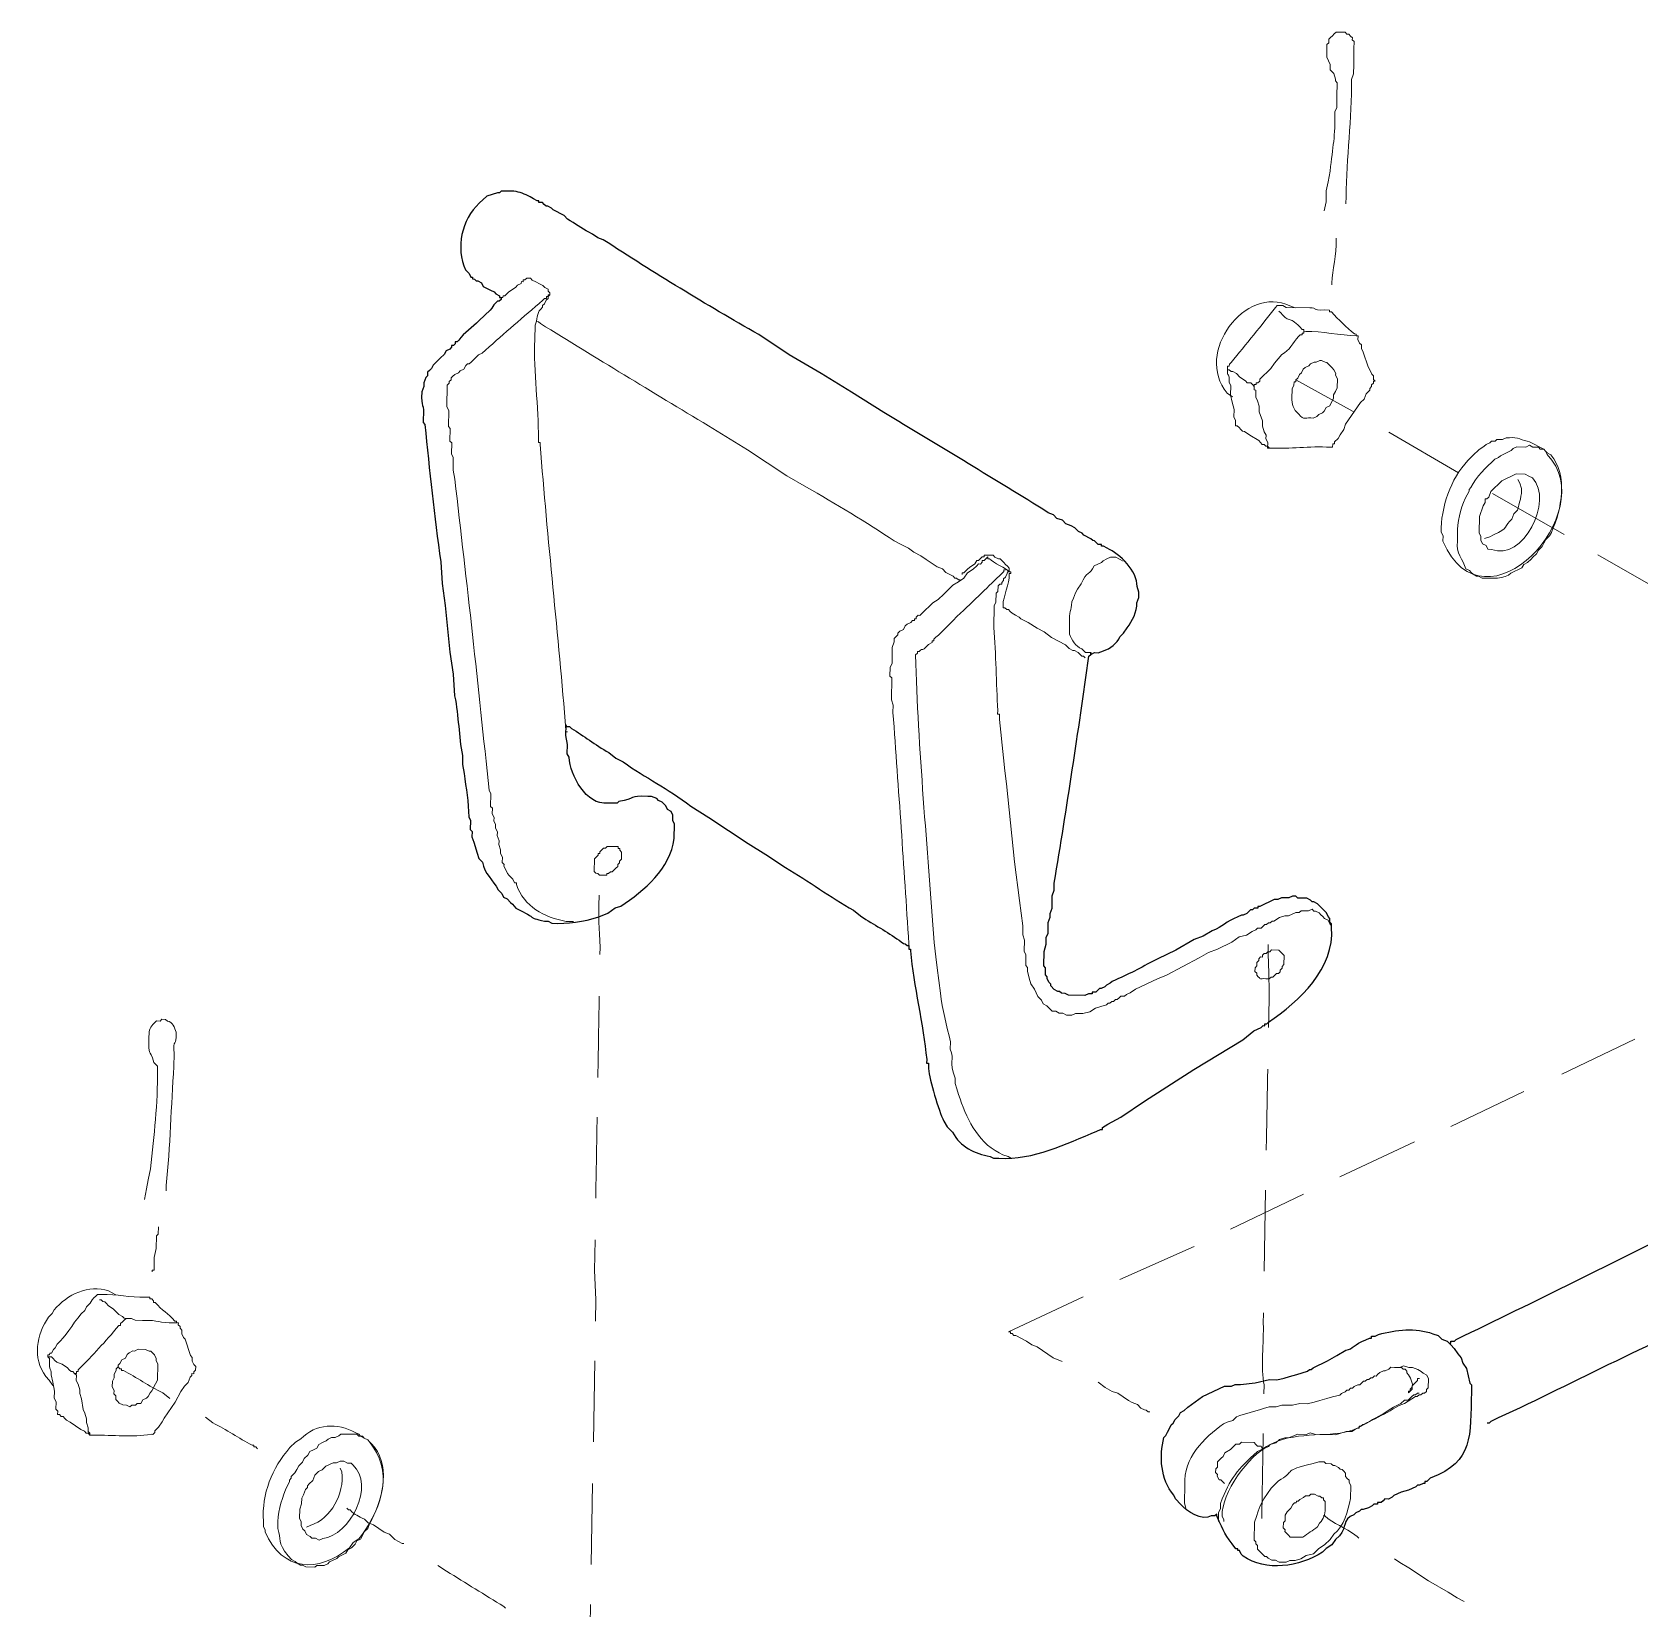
# Model space of a CAD drawing. Extents: x 0 to 563, y 0 to 205.
# Drawn here: x 500.15 to 522.98, y 94.07 to 116.46 of the extents above; entities that cross this region are included whole.
import ezdxf

# ---------------------------------------------------------------- set-up
doc = ezdxf.new("R2010")
doc.units = 0
doc.header["$LTSCALE"] = 0.3
doc.header["$MEASUREMENT"] = 0
doc.layers.add('1', color=1, linetype='CONTINUOUS')

msp = doc.modelspace()

# ---------------------------------------------------------------- linework, layer by layer
at = {"layer": '1', "color": 41, "lineweight": 13}
for points in [[(518.683, 115.694), (518.684, 115.746), (518.659, 115.772), (518.659, 115.797), (518.635, 115.875), (518.584, 115.927), (518.586, 116.004), (518.561, 116.056), (518.536, 116.107), (518.539, 116.287), (518.565, 116.312), (518.566, 116.363), (518.592, 116.388), (518.618, 116.414), (518.644, 116.439), (518.67, 116.464), (518.799, 116.462), (518.824, 116.436), (518.85, 116.435), (518.875, 116.409), (518.9, 116.383), (518.899, 116.357), (518.925, 116.331), (518.923, 116.229)], [(518.919, 115.998), (518.917, 115.87), (518.89, 115.793)], [(518.651, 115.336), (518.678, 115.387), (518.678, 115.438)], [(518.498, 113.928), (518.526, 114.056), (518.529, 114.21), (518.557, 114.337), (518.585, 114.491)], [(518.81, 114.128), (518.808, 114.025)], [(518.671, 113.54), (518.671, 113.515)], [(506.809, 112.694), (506.834, 112.694), (506.835, 112.719), (506.86, 112.719), (506.886, 112.744), (506.912, 112.769), (507.016, 112.844), (507.042, 112.87), (507.094, 112.894), (507.095, 112.92), (507.12, 112.919), (507.121, 112.945), (507.146, 112.945), (507.172, 112.97), (507.224, 112.969), (507.249, 112.943), (507.3, 112.916), (507.351, 112.89), (507.401, 112.863), (507.427, 112.837), (507.477, 112.811), (507.477, 112.785), (507.502, 112.759), (507.502, 112.733), (507.476, 112.708), (507.475, 112.683), (507.449, 112.657), (507.423, 112.607), (507.396, 112.581), (507.396, 112.556), (507.37, 112.53)], [(518.609, 112.9), (518.608, 112.875)], [(518.295, 112.547), (517.962, 112.553), (517.911, 112.579), (517.834, 112.58), (517.808, 112.555)], [(517.884, 112.477), (517.858, 112.503)], [(518.013, 112.577), (518.09, 112.55)], [(507.289, 112.301), (507.286, 112.096)], [(518.134, 112.139), (518.16, 112.164), (518.186, 112.164), (518.186, 112.19), (518.212, 112.189), (518.212, 112.215), (518.238, 112.214)], [(518.212, 112.215), (518.213, 112.24), (518.187, 112.241)], [(518.955, 112.151), (518.981, 112.15), (518.98, 112.099), (519.004, 112.047), (519.03, 112.021), (519.029, 111.97), (519.054, 111.918), (519.127, 111.712), (519.152, 111.66), (519.176, 111.608), (519.202, 111.582), (519.201, 111.531), (519.226, 111.505), (519.2, 111.505), (519.2, 111.48), (519.174, 111.455), (519.173, 111.429), (519.147, 111.404), (519.147, 111.378), (519.095, 111.328), (519.068, 111.251), (519.016, 111.201), (518.805, 110.897), (518.778, 110.82), (518.726, 110.744), (518.699, 110.693), (518.647, 110.643), (518.646, 110.617), (518.621, 110.618), (518.62, 110.567), (518.594, 110.567)], [(517.179, 111.771), (517.153, 111.746), (517.152, 111.72), (517.127, 111.721), (517.126, 111.669)], [(517.506, 111.432), (517.481, 111.458), (517.456, 111.484), (517.405, 111.485), (517.38, 111.511), (517.304, 111.564), (517.253, 111.616), (517.202, 111.642), (517.177, 111.643), (517.152, 111.669), (517.126, 111.669), (517.126, 111.695)], [(517.722, 110.556), (517.696, 110.557), (517.698, 110.634), (517.673, 110.685), (517.674, 110.737), (517.649, 110.788), (517.625, 110.866), (517.626, 110.943), (517.577, 111.072), (517.578, 111.149), (517.554, 111.226), (517.529, 111.278), (517.531, 111.38), (517.506, 111.381), (517.506, 111.432), (517.507, 111.458), (517.533, 111.457), (517.533, 111.483), (517.559, 111.482), (517.585, 111.508), (517.585, 111.533), (517.742, 111.684), (517.794, 111.76), (517.899, 111.887)], [(518.043, 111.346), (518.044, 111.397), (518.071, 111.448), (518.072, 111.499), (518.097, 111.499), (518.098, 111.524), (518.124, 111.55), (518.15, 111.6), (518.177, 111.626), (518.203, 111.676), (518.229, 111.702), (518.281, 111.726), (518.307, 111.752), (518.359, 111.776), (518.384, 111.776), (518.436, 111.801), (518.462, 111.8), (518.512, 111.774), (518.538, 111.773), (518.563, 111.747), (518.588, 111.721), (518.614, 111.695), (518.639, 111.669), (518.664, 111.617), (518.663, 111.592), (518.688, 111.54), (518.686, 111.412), (518.659, 111.361), (518.633, 111.31), (518.632, 111.259), (518.605, 111.208), (518.579, 111.157), (518.527, 111.132), (518.501, 111.082), (518.474, 111.056), (518.423, 111.032), (518.397, 111.006), (518.345, 110.982)], [(517.148, 111.49), (517.173, 111.438), (517.171, 111.31), (517.195, 111.207), (517.219, 111.104), (517.217, 111.001), (517.242, 110.949), (517.24, 110.872), (517.266, 110.872), (517.291, 110.846), (517.316, 110.82), (517.342, 110.794), (517.367, 110.793), (517.443, 110.741), (517.57, 110.662), (517.62, 110.609), (517.646, 110.609), (517.671, 110.583), (517.697, 110.582), (517.722, 110.556)], [(518.911, 111.074), (518.098, 111.524)], [(517.196, 111.284), (517.12, 111.336)], [(518.141, 111.036), (518.116, 111.063), (518.09, 111.089)], [(520.409, 110.202), (519.419, 110.784)], [(507.338, 110.685), (507.337, 110.633), (507.363, 110.633), (507.362, 110.607)], [(520.54, 110.379), (520.618, 110.455), (520.696, 110.531), (520.774, 110.581), (520.8, 110.606), (520.852, 110.631), (520.878, 110.656), (520.929, 110.655), (520.955, 110.68), (521.032, 110.679), (521.084, 110.703), (521.135, 110.703)], [(520.925, 110.398), (520.977, 110.423), (521.003, 110.448), (521.158, 110.523), (521.184, 110.548), (521.236, 110.573), (521.364, 110.57), (521.416, 110.595), (521.466, 110.569), (521.543, 110.567), (521.569, 110.541), (521.62, 110.54), (521.645, 110.514), (521.67, 110.488), (521.721, 110.462)], [(521.417, 110.646), (521.62, 110.54), (521.645, 110.514), (521.67, 110.463)], [(520.877, 109.117), (520.826, 109.118), (520.801, 109.17), (520.75, 109.196), (520.726, 109.248), (520.726, 109.299), (520.702, 109.351), (520.706, 109.582), (520.76, 109.735), (520.786, 109.785), (520.787, 109.837), (520.813, 109.836), (520.839, 109.861), (520.866, 109.938), (521.022, 110.089), (521.229, 110.188), (521.357, 110.186), (521.408, 110.159), (521.459, 110.133)], [(521.253, 110.111), (521.278, 110.059), (521.302, 109.982)], [(521.907, 109.33), (520.891, 109.912)], [(521.246, 109.675), (521.194, 109.624), (521.167, 109.548)], [(512.391, 109.238), (512.492, 109.185), (512.594, 109.132), (512.67, 109.079), (512.772, 109.026), (512.848, 108.974), (513, 108.869), (513.076, 108.842), (513.127, 108.789), (513.228, 108.736), (513.254, 108.71), (513.279, 108.71), (513.304, 108.684), (513.33, 108.683)], [(520.187, 109.232), (520.188, 109.308), (520.163, 109.36)], [(520.906, 109.322), (520.855, 109.297), (520.777, 109.273)], [(521.728, 109.359), (521.701, 109.308), (521.649, 109.258), (521.622, 109.207), (521.596, 109.156), (521.544, 109.106), (521.517, 109.055), (521.465, 109.004), (521.439, 108.979), (521.387, 108.929), (521.335, 108.904), (521.309, 108.853), (521.153, 108.779)], [(513.357, 108.76), (513.357, 108.785), (513.383, 108.785), (513.409, 108.81), (513.435, 108.835), (513.461, 108.861), (513.539, 108.91), (513.566, 108.961), (513.591, 108.961), (513.643, 109.011), (513.669, 109.011), (513.67, 109.036), (513.798, 109.034), (513.823, 109.008), (513.874, 108.982), (513.899, 108.981), (513.925, 108.955), (513.95, 108.929), (513.975, 108.903), (514, 108.877), (514.025, 108.851), (514.024, 108.8), (513.999, 108.8), (513.998, 108.774), (513.972, 108.723), (513.946, 108.698), (513.945, 108.673), (513.919, 108.647), (513.919, 108.622), (513.893, 108.622), (513.867, 108.597), (513.866, 108.52), (513.84, 108.495), (513.837, 108.367), (513.811, 108.316), (513.806, 108.008)], [(515.643, 108.951), (515.541, 109.004), (515.464, 109.005), (515.412, 108.981), (515.361, 108.956), (515.335, 108.931), (515.231, 108.881)], [(523.405, 108.458), (522.389, 109.04)], [(513.974, 108.826), (513.948, 108.826), (513.948, 108.801), (513.922, 108.776)], [(514.024, 108.8), (514.05, 108.799), (514.05, 108.773), (514.024, 108.774), (514.024, 108.748)], [(520.742, 108.709), (520.691, 108.736), (520.665, 108.736), (520.615, 108.763), (520.589, 108.789), (520.564, 108.815), (520.513, 108.841)], [(513.635, 108.499), (513.374, 108.247)], [(515.047, 108.628), (514.995, 108.552), (514.968, 108.501), (514.941, 108.425), (514.915, 108.374)], [(513.94, 108.339), (513.939, 108.314)], [(513.939, 108.314), (513.939, 108.288), (513.964, 108.288), (513.99, 108.262), (514.015, 108.261), (514.04, 108.235), (514.066, 108.209), (514.116, 108.182), (514.167, 108.156), (514.192, 108.13), (514.294, 108.077), (514.421, 107.998), (514.523, 107.945), (514.624, 107.866), (514.725, 107.813), (514.827, 107.76), (514.878, 107.708), (514.928, 107.681), (514.954, 107.681), (515.005, 107.654), (515.03, 107.628), (515.055, 107.602), (515.081, 107.602), (515.106, 107.576)], [(514.883, 108.041), (514.881, 107.913)], [(512.983, 107.869), (512.957, 107.843), (512.956, 107.818), (512.93, 107.818), (512.93, 107.793), (512.878, 107.768)], [(512.748, 107.668), (512.723, 107.668), (512.722, 107.642), (512.696, 107.617)], [(515.057, 107.705), (515.107, 107.652), (515.184, 107.651)], [(513.862, 106.828), (513.861, 106.776), (513.887, 106.776), (513.886, 106.699)], [(507.728, 106.549), (507.728, 106.523), (507.753, 106.523)], [(508.2, 104.181), (508.201, 104.207)], [(514.22, 103.77), (514.217, 103.642), (514.242, 103.564), (514.239, 103.41), (514.264, 103.359), (514.261, 103.205), (514.286, 103.179), (514.285, 103.127), (514.309, 103.024), (514.334, 102.947), (514.384, 102.869), (514.408, 102.818), (514.433, 102.766), (514.483, 102.714), (514.508, 102.662), (514.559, 102.635), (514.635, 102.557), (514.686, 102.556), (514.737, 102.53), (514.788, 102.529), (514.839, 102.502), (514.916, 102.501), (514.967, 102.526), (515.07, 102.524), (515.173, 102.548), (515.251, 102.598), (515.328, 102.622), (515.406, 102.646), (515.432, 102.672), (515.457, 102.671), (515.483, 102.696), (515.509, 102.696), (515.535, 102.721), (515.561, 102.721), (515.587, 102.746), (515.613, 102.771), (515.664, 102.77), (515.69, 102.795), (515.742, 102.82), (515.82, 102.87), (516.13, 103.019), (516.259, 103.068), (516.492, 103.192), (516.725, 103.316), (516.855, 103.391), (516.984, 103.44), (517.19, 103.539), (517.294, 103.614), (517.397, 103.638), (517.475, 103.688), (517.527, 103.713), (517.553, 103.738), (517.604, 103.737), (517.63, 103.762), (517.656, 103.787), (517.682, 103.787), (517.708, 103.812), (517.734, 103.812), (517.76, 103.837), (517.785, 103.836), (517.863, 103.886), (517.941, 103.911), (517.992, 103.91), (518.044, 103.934), (518.095, 103.959), (518.147, 103.958), (518.173, 103.983), (518.275, 103.982), (518.327, 104.006), (518.352, 103.98), (518.378, 103.98), (518.429, 103.953), (518.454, 103.927), (518.479, 103.901), (518.504, 103.875), (518.555, 103.849), (518.58, 103.797), (518.605, 103.771)], [(507.732, 103.831), (507.835, 103.829)], [(508.212, 103.361), (508.213, 103.463)], [(512.959, 103.535), (512.981, 103.33), (513.004, 103.175), (513.049, 102.815)], [(517.702, 103.479), (517.703, 103.504)], [(517.541, 103.071), (517.542, 103.097), (517.517, 103.123), (517.518, 103.174), (517.544, 103.199), (517.545, 103.251), (517.571, 103.276), (517.571, 103.301), (517.597, 103.327), (517.623, 103.326), (517.623, 103.352), (517.649, 103.377), (517.675, 103.377), (517.701, 103.402), (517.727, 103.401), (517.753, 103.427), (517.855, 103.425), (517.88, 103.399), (517.931, 103.347), (517.929, 103.218), (517.903, 103.193), (517.902, 103.168), (517.876, 103.142), (517.876, 103.117), (517.85, 103.091), (517.824, 103.092), (517.798, 103.067), (517.772, 103.042), (517.746, 103.042), (517.72, 103.017), (517.669, 103.018)], [(508.2, 102.668), (508.201, 102.771)], [(501.912, 102.418), (501.964, 102.417), (501.99, 102.442), (502.041, 102.441), (502.066, 102.415)], [(517.708, 102.325), (517.709, 102.376)], [(501.805, 102.163), (501.807, 102.266)], [(502.192, 102.259), (502.19, 102.182)], [(513.191, 102.121), (513.189, 102.018)], [(522.911, 102.158), (521.877, 101.663)], [(502.161, 101.952), (502.158, 101.773)], [(501.926, 101.725), (501.927, 101.777), (501.876, 101.829)], [(508.182, 101.617), (508.182, 101.643)], [(517.696, 101.607), (517.698, 101.735)], [(513.259, 101.606), (513.258, 101.53), (513.282, 101.452), (513.306, 101.375)], [(521.334, 101.416), (520.3, 100.921)], [(508.17, 100.976), (508.172, 101.053)], [(517.678, 100.581), (517.681, 100.761)], [(513.882, 100.544), (513.933, 100.518), (514.009, 100.491), (514.06, 100.464)], [(519.783, 100.699), (518.723, 100.204)], [(501.74, 99.882), (501.769, 100.036), (501.796, 100.163), (501.825, 100.317)], [(502.051, 100.082), (502.05, 100.005)], [(508.152, 99.9), (508.154, 100.053)], [(518.206, 99.957), (517.171, 99.462)], [(517.648, 98.864), (517.668, 100.017)], [(501.939, 99.494), (501.937, 99.392), (501.911, 99.366), (501.908, 99.187), (501.88, 99.059), (501.877, 98.88), (501.851, 98.88), (501.851, 98.854)], [(508.147, 98.156), (508.153, 98.463), (508.134, 98.874), (508.142, 99.31)], [(516.654, 99.214), (515.595, 98.745)], [(501.127, 98.534), (501.076, 98.534), (501.05, 98.509), (501.024, 98.484), (500.998, 98.459), (500.971, 98.408), (500.919, 98.358), (500.892, 98.307), (500.84, 98.256)], [(501.48, 98.194), (501.455, 98.195), (501.429, 98.221), (501.379, 98.247), (501.353, 98.273), (501.303, 98.325), (501.227, 98.378), (501.202, 98.404), (501.177, 98.43), (501.151, 98.431), (501.126, 98.457), (501.1, 98.457)], [(501.231, 98.583), (501.281, 98.557), (501.332, 98.53)], [(501.894, 98.418), (501.869, 98.418), (501.869, 98.444), (501.844, 98.47), (501.818, 98.47), (501.819, 98.496), (501.768, 98.497)], [(515.077, 98.498), (514.017, 98.003)], [(500.378, 98.213), (500.43, 98.264), (500.457, 98.314)], [(517.635, 98.12), (517.638, 98.274)], [(501.376, 98.093), (501.402, 98.093), (501.402, 98.119), (501.428, 98.144), (501.454, 98.169), (501.48, 98.194), (501.557, 98.193), (501.608, 98.166), (501.711, 98.164)], [(502.172, 98.131), (502.223, 98.13), (502.222, 98.104), (502.248, 98.078), (502.247, 98.053), (502.272, 98.027), (502.272, 97.975), (502.296, 97.924), (502.321, 97.897), (502.394, 97.665), (502.42, 97.639), (502.419, 97.588), (502.443, 97.536), (502.469, 97.51), (502.468, 97.459), (502.442, 97.434), (502.441, 97.408), (502.416, 97.409), (502.415, 97.383), (502.389, 97.358), (502.362, 97.281), (502.31, 97.231), (502.257, 97.155), (502.178, 97.002), (502.02, 96.774), (501.993, 96.723), (501.941, 96.647), (501.889, 96.597), (501.888, 96.571), (501.862, 96.546), (501.836, 96.547)], [(502.223, 98.13), (502.197, 98.13), (502.198, 98.156), (502.172, 98.156)], [(514.017, 98.003), (514.043, 98.003), (514.043, 97.977), (514.068, 97.977), (514.093, 97.95), (514.119, 97.95), (514.272, 97.87), (514.348, 97.818), (514.424, 97.791), (514.576, 97.686), (514.652, 97.633), (514.779, 97.58)], [(500.499, 97.826), (500.473, 97.776), (500.447, 97.75), (500.42, 97.7), (500.395, 97.7), (500.394, 97.674), (500.369, 97.675), (500.368, 97.649), (500.393, 97.623)], [(500.749, 97.412), (500.724, 97.438), (500.698, 97.438), (500.673, 97.464), (500.647, 97.49), (500.571, 97.543), (500.495, 97.57), (500.47, 97.596), (500.445, 97.622), (500.419, 97.648), (500.368, 97.649)], [(508.118, 96.438), (508.138, 97.592)], [(519.564, 96.958), (519.642, 96.983), (519.797, 97.083), (519.823, 97.082), (519.849, 97.107), (519.875, 97.107), (519.901, 97.132), (519.926, 97.132), (519.952, 97.157), (519.953, 97.182), (519.979, 97.208), (519.981, 97.336), (519.956, 97.388), (519.906, 97.414), (519.88, 97.44), (519.83, 97.467), (519.753, 97.494), (519.702, 97.495), (519.625, 97.521), (519.574, 97.497), (519.445, 97.499), (519.419, 97.474), (519.368, 97.449), (519.342, 97.449), (519.29, 97.425), (519.264, 97.399), (519.238, 97.374), (519.213, 97.375), (519.186, 97.35), (519.161, 97.35), (519.135, 97.325), (519.109, 97.325), (519.083, 97.3), (519.057, 97.3), (519.005, 97.25), (518.98, 97.251), (518.928, 97.226), (518.902, 97.201), (518.876, 97.201), (518.85, 97.176), (518.824, 97.176), (518.798, 97.151), (518.747, 97.126), (518.721, 97.101), (518.618, 97.077), (518.54, 97.053), (518.437, 97.029), (518.36, 97.005), (518.257, 96.981), (518.154, 96.983), (518.051, 96.959), (517.897, 96.961), (517.82, 96.937), (517.718, 96.939), (517.64, 96.915)], [(500.438, 97.238), (500.388, 97.315), (500.338, 97.368)], [(500.415, 97.392), (500.439, 97.289), (500.462, 97.16), (500.46, 97.058), (500.485, 97.006), (500.483, 96.903), (500.509, 96.877), (500.508, 96.826), (500.533, 96.826), (500.559, 96.8), (500.584, 96.799), (500.609, 96.773), (500.635, 96.747), (500.685, 96.72), (500.837, 96.615), (500.888, 96.589), (500.914, 96.563), (500.939, 96.562), (500.964, 96.536), (500.99, 96.536)], [(501.016, 96.535), (500.964, 96.536), (500.965, 96.562), (500.94, 96.588), (500.941, 96.639), (500.916, 96.716), (500.917, 96.768), (500.893, 96.845), (500.868, 96.897), (500.845, 97.051), (500.821, 97.128), (500.822, 97.18), (500.797, 97.257), (500.773, 97.309), (500.774, 97.386), (500.749, 97.412), (500.774, 97.411), (500.775, 97.437), (500.8, 97.437), (500.801, 97.462)], [(501.442, 97.451), (501.416, 97.451), (501.417, 97.477), (501.391, 97.478), (501.366, 97.504)], [(519.497, 97.498), (519.599, 97.496), (519.624, 97.47), (519.65, 97.47), (519.675, 97.444), (519.675, 97.418), (519.7, 97.392)], [(519.722, 97.186), (519.722, 97.161), (519.696, 97.136), (519.696, 97.161), (519.722, 97.161), (519.748, 97.186), (519.749, 97.237), (519.801, 97.288), (519.827, 97.313), (519.827, 97.338), (519.853, 97.338)], [(502.102, 97.055), (502, 97.134)], [(515.287, 97.289), (515.389, 97.21), (515.49, 97.157), (515.567, 97.13), (515.643, 97.077), (515.719, 97.025), (515.77, 96.998), (515.846, 96.971), (515.896, 96.919), (515.947, 96.893), (515.973, 96.892), (515.998, 96.866), (516.024, 96.866)], [(517.644, 97.12), (517.646, 97.248)], [(519.331, 96.834), (519.409, 96.884), (519.487, 96.934), (519.59, 96.984), (519.643, 97.034), (519.694, 97.033), (519.746, 97.083), (519.772, 97.109), (519.798, 97.108), (519.824, 97.133), (519.849, 97.133)], [(502.711, 96.711), (502.61, 96.79)], [(517.253, 96.793), (517.201, 96.743), (517.124, 96.718), (517.072, 96.694)], [(518.917, 96.61), (518.969, 96.635), (518.995, 96.635), (518.995, 96.66), (519.021, 96.66), (519.047, 96.685)], [(503.346, 96.341), (503.321, 96.367), (503.295, 96.368), (503.296, 96.393), (503.27, 96.394)], [(503.773, 95.821), (503.8, 95.872), (503.8, 95.897), (503.826, 95.922), (503.826, 95.948), (503.879, 95.998), (503.905, 96.049), (503.932, 96.1), (503.984, 96.151), (504.01, 96.201), (504.063, 96.252), (504.089, 96.303), (504.141, 96.327), (504.192, 96.352), (504.219, 96.403), (504.271, 96.428), (504.322, 96.452), (504.349, 96.478), (504.4, 96.502), (504.452, 96.501), (504.503, 96.526), (504.529, 96.551), (504.76, 96.547), (504.785, 96.521), (504.837, 96.52), (504.862, 96.494), (504.913, 96.468), (504.938, 96.442), (504.963, 96.416)], [(503.808, 96.359), (503.886, 96.434), (503.964, 96.484)], [(504.735, 96.573), (504.786, 96.547), (504.811, 96.521), (504.862, 96.494), (504.913, 96.468), (504.938, 96.442), (504.988, 96.364)], [(517.083, 95.847), (517.058, 95.873), (517.033, 95.899), (517.007, 95.9), (516.982, 95.952), (516.983, 95.977), (516.958, 96.003), (516.959, 96.055), (516.985, 96.08), (516.986, 96.157), (517.012, 96.182), (517.038, 96.207), (517.064, 96.232), (517.091, 96.283), (517.169, 96.333), (517.221, 96.383), (517.247, 96.409), (517.298, 96.408), (517.324, 96.433), (517.504, 96.43), (517.529, 96.404), (517.554, 96.378), (517.605, 96.377), (517.63, 96.325)], [(517.553, 96.301), (517.604, 96.325), (517.682, 96.375), (517.734, 96.4), (517.811, 96.424), (517.863, 96.475), (517.941, 96.499), (517.992, 96.498), (518.069, 96.523), (518.121, 96.547), (518.249, 96.545), (518.301, 96.57), (518.377, 96.543), (518.659, 96.538), (518.737, 96.562), (518.814, 96.587), (518.891, 96.585)], [(517.633, 96.479), (517.634, 96.556)], [(517.708, 96.375), (517.734, 96.4), (517.786, 96.425)], [(504.273, 95.068), (504.221, 95.044), (504.17, 95.07), (504.119, 95.071), (504.094, 95.097), (504.043, 95.124), (504.018, 95.175), (503.993, 95.201), (503.968, 95.253), (503.969, 95.304), (503.944, 95.356), (503.947, 95.484), (503.974, 95.561), (503.975, 95.638), (504.001, 95.689), (504.028, 95.765), (504.055, 95.79), (504.055, 95.816), (504.081, 95.841), (504.133, 95.891), (504.16, 95.968), (504.212, 96.018), (504.264, 96.043), (504.316, 96.093), (504.42, 96.143), (504.471, 96.142), (504.523, 96.167), (504.574, 96.166), (504.625, 96.139), (504.676, 96.139), (504.701, 96.112)], [(518.242, 96.109), (518.345, 96.133), (518.422, 96.157), (518.499, 96.156), (518.524, 96.13), (518.601, 96.129), (518.626, 96.103), (518.652, 96.102), (518.703, 96.076), (518.728, 96.05), (518.754, 96.049), (518.779, 96.023), (518.804, 95.997), (518.803, 95.946), (518.828, 95.92), (518.854, 95.894), (518.853, 95.868), (518.878, 95.816), (518.875, 95.637)], [(504.521, 96.064), (504.546, 96.013)], [(508.087, 94.695), (508.107, 95.848)], [(516.519, 95.831), (516.514, 95.575), (516.538, 95.472)], [(518.635, 95.128), (518.583, 95.052), (518.504, 94.976), (518.426, 94.926), (518.348, 94.851), (518.245, 94.827), (518.167, 94.777), (518.09, 94.753), (518.013, 94.754), (517.961, 94.729), (517.859, 94.731), (517.808, 94.758), (517.757, 94.758), (517.706, 94.785), (517.681, 94.811), (517.655, 94.811), (517.554, 94.916), (517.555, 94.967), (517.53, 94.993), (517.53, 95.019), (517.505, 95.045), (517.51, 95.301), (517.537, 95.378), (517.564, 95.454), (517.591, 95.531), (517.644, 95.632), (517.696, 95.708), (517.749, 95.784), (517.801, 95.835), (517.853, 95.885)], [(518.198, 95.084), (518.019, 95.087), (517.994, 95.113), (517.969, 95.139), (517.943, 95.166), (517.944, 95.191), (517.919, 95.217), (517.92, 95.294), (517.946, 95.319), (517.947, 95.396), (517.974, 95.447), (518.026, 95.497), (518.053, 95.548), (518.079, 95.574), (518.104, 95.573), (518.105, 95.599), (518.13, 95.598), (518.156, 95.623), (518.208, 95.648), (518.234, 95.673), (518.286, 95.673), (518.312, 95.698), (518.363, 95.697), (518.414, 95.67), (518.439, 95.67), (518.465, 95.644), (518.49, 95.643), (518.49, 95.618), (518.515, 95.592), (518.514, 95.515)], [(504.664, 95.472), (504.639, 95.472), (504.614, 95.498)], [(516.997, 95.31), (516.999, 95.438), (517.026, 95.489), (517.027, 95.566)], [(503.454, 95.16), (503.454, 95.185), (503.43, 95.237), (503.431, 95.314)], [(503.634, 95.208), (503.636, 95.31)], [(504.97, 95.338), (504.943, 95.288), (504.916, 95.211), (504.864, 95.161), (504.838, 95.11), (504.811, 95.059), (504.76, 95.034), (504.733, 94.984), (504.681, 94.933), (504.629, 94.908), (504.603, 94.858), (504.499, 94.808), (504.473, 94.783), (504.421, 94.758), (504.37, 94.733), (504.344, 94.708), (504.292, 94.683), (504.189, 94.685), (504.163, 94.66), (504.035, 94.662), (503.984, 94.689), (503.959, 94.689), (503.908, 94.716), (503.883, 94.742), (503.832, 94.768), (503.781, 94.82)], [(504.097, 95.251), (504.045, 95.226)], [(505.426, 94.997), (505.4, 94.998), (505.298, 95.051), (505.223, 95.129), (505.146, 95.156), (505.07, 95.209), (504.994, 95.261), (504.918, 95.288), (504.867, 95.34)], [(517.074, 95.309), (517.074, 95.334), (517.05, 95.386)], [(517.613, 95.351), (517.614, 95.376)], [(518.459, 95.31), (518.433, 95.285), (518.406, 95.234)], [(518.511, 95.387), (518.486, 95.387)], [(504.786, 95.06), (504.708, 95.01), (504.655, 94.934)], [(518.993, 95.07), (518.968, 95.097)], [(520.491, 94.173), (520.389, 94.226), (520.262, 94.305), (519.983, 94.464), (519.704, 94.648), (519.577, 94.727), (519.501, 94.78)], [(508.083, 92.977), (508.085, 93.079), (508.068, 93.541), (508.078, 94.131)]]:
    msp.add_lwpolyline(points, dxfattribs=at)
at = {"layer": '1', "color": 41, "lineweight": 25}
for points in [[(507.751, 113.806), (507.701, 113.858), (507.548, 113.938), (507.523, 113.964), (507.472, 113.99), (507.446, 113.991), (507.421, 114.017), (507.396, 114.043), (507.345, 114.044), (507.345, 114.07), (507.32, 114.07), (507.269, 114.097), (507.218, 114.123, 0.09922), (506.989, 114.204), (506.809, 114.207), (506.783, 114.182), (506.757, 114.182), (506.68, 114.158), (506.603, 114.134), (506.498, 114.033)], [(515.415, 109.135), (515.364, 109.161), (515.339, 109.161), (515.339, 109.187), (515.288, 109.188), (515.263, 109.214), (515.237, 109.24), (515.212, 109.241), (515.187, 109.267), (515.085, 109.32), (515.06, 109.346), (515.009, 109.372), (514.959, 109.424), (514.908, 109.451), (514.831, 109.478), (514.781, 109.53), (514.704, 109.557), (514.654, 109.609), (514.577, 109.636), (514.501, 109.689, 0.002847), (512.243, 111.061), (511.786, 111.351), (511.355, 111.615), (510.898, 111.88), (510.467, 112.169, -0.01531), (508.259, 113.515), (508.182, 113.542), (508.106, 113.595), (508.056, 113.621)], [(505.702, 110.969), (505.701, 110.918), (505.726, 110.892, 0.010747), (505.949, 108.939), (505.969, 108.631), (506.015, 108.322), (506.08, 107.655), (506.126, 107.346), (506.147, 107.038)], [(515.54, 103.003), (515.488, 102.978), (515.462, 102.953), (515.41, 102.928), (515.384, 102.903), (515.333, 102.879), (515.307, 102.879), (515.255, 102.829), (515.204, 102.829), (515.203, 102.804), (515.152, 102.805), (515.1, 102.78), (514.869, 102.784), (514.819, 102.81), (514.767, 102.811), (514.742, 102.837), (514.716, 102.838), (514.666, 102.864), (514.615, 102.917), (514.616, 102.942), (514.59, 102.968), (514.566, 103.02), (514.566, 103.046), (514.541, 103.072), (514.543, 103.174), (514.518, 103.2), (514.521, 103.405), (514.549, 103.508), (514.55, 103.61), (514.577, 103.661), (514.579, 103.815), (514.606, 103.891), (514.607, 103.943), (514.634, 104.019), (514.637, 104.198), (514.664, 104.275), (514.666, 104.377, 0.006239), (515.158, 107.6), (515.184, 107.625), (515.184, 107.651), (515.184, 107.625), (515.236, 107.65), (515.287, 107.649), (515.364, 107.674)], [(507.425, 103.836), (507.476, 103.835), (507.527, 103.808, 0.098411), (508.195, 103.899), (508.324, 103.949), (508.428, 104.024), (508.506, 104.048)], [(520.272, 97.844), (520.298, 97.843), (520.298, 97.869), (520.349, 97.868), (520.376, 97.893, 0.003672), (523.738, 99.553)]]:
    msp.add_lwpolyline(points, format="xyb", dxfattribs=at)
for points in [[(506.302, 113.087), (506.353, 113.035), (506.378, 112.984), (506.403, 112.983), (506.403, 112.958), (506.428, 112.957), (506.454, 112.931), (506.479, 112.931), (506.53, 112.904), (506.555, 112.852), (506.657, 112.799), (506.707, 112.773), (506.733, 112.747), (506.783, 112.72), (506.783, 112.694), (506.809, 112.694), (506.808, 112.668), (506.782, 112.643), (506.756, 112.644), (506.704, 112.593), (506.678, 112.542), (506.652, 112.517), (506.495, 112.366)], [(506.208, 112.089), (506.182, 112.064), (506.157, 112.064), (506.156, 112.039), (506.13, 112.013), (506.104, 112.014), (506.104, 111.988), (506.078, 111.963), (506.026, 111.938), (506, 111.887), (505.947, 111.837), (505.921, 111.812), (505.869, 111.761), (505.843, 111.736), (505.817, 111.685), (505.791, 111.66), (505.764, 111.635), (505.764, 111.584), (505.738, 111.559), (505.711, 111.482), (505.71, 111.431), (505.683, 111.354)], [(515.838, 108.358), (515.865, 108.434), (515.866, 108.511), (515.842, 108.589)], [(515.599, 107.875), (515.651, 107.925), (515.703, 108.001)], [(507.773, 106.164), (507.748, 106.215), (507.75, 106.343), (507.727, 106.472), (507.73, 106.626), (507.729, 106.6), (507.78, 106.599), (507.806, 106.573)], [(508.338, 106.231), (508.439, 106.152), (508.541, 106.099)], [(506.26, 106.19), (506.258, 106.061), (506.281, 105.933)], [(508.48, 105.536), (508.454, 105.511), (508.326, 105.513)], [(509.266, 105.009), (509.269, 105.214), (509.245, 105.266), (509.246, 105.343), (509.221, 105.395), (509.17, 105.421), (509.146, 105.473), (509.095, 105.525), (509.045, 105.552), (509.019, 105.578), (508.943, 105.605), (508.892, 105.606)], [(506.348, 105.316), (506.372, 105.265), (506.37, 105.136), (506.395, 105.11), (506.394, 105.033), (506.418, 104.956), (506.467, 104.801), (506.491, 104.724), (506.542, 104.672)], [(509.505, 105.467), (509.758, 105.309), (510.316, 104.94), (510.57, 104.782), (510.849, 104.597)], [(506.766, 104.283), (506.816, 104.231), (506.841, 104.179), (506.892, 104.153), (506.942, 104.101), (506.967, 104.075), (507.018, 104.022), (507.119, 103.969)], [(518.605, 103.745), (518.605, 103.796), (518.58, 103.823), (518.581, 103.874), (518.556, 103.9), (518.531, 103.952), (518.481, 104.004), (518.456, 104.03), (518.43, 104.056), (518.405, 104.082), (518.354, 104.109), (518.329, 104.109), (518.304, 104.135), (518.253, 104.162), (518.125, 104.164), (518.099, 104.19), (518.048, 104.191), (517.996, 104.166), (517.894, 104.168), (517.842, 104.143), (517.791, 104.144), (517.584, 104.045), (517.558, 104.045), (517.558, 104.02), (517.507, 104.021), (517.48, 103.995), (517.455, 103.996), (517.403, 103.945), (517.351, 103.921), (517.325, 103.921), (517.274, 103.896)], [(511.813, 103.991), (511.914, 103.912), (511.99, 103.86)], [(516.911, 103.698), (516.782, 103.623), (516.653, 103.574), (516.394, 103.424), (516.135, 103.301)], [(512.523, 103.517), (512.548, 103.516), (512.574, 103.49), (512.599, 103.49), (512.598, 103.439), (512.624, 103.438), (512.623, 103.413)], [(515.272, 100.854), (515.324, 100.878), (515.349, 100.878), (515.35, 100.904), (515.428, 100.954), (515.609, 101.053), (515.946, 101.278), (516.646, 101.727), (517.346, 102.151), (517.502, 102.277), (517.606, 102.326), (517.632, 102.352), (517.657, 102.351), (517.658, 102.377), (517.683, 102.376), (517.709, 102.401)], [(512.853, 101.87), (512.852, 101.819), (512.878, 101.818), (512.877, 101.741)], [(513.095, 100.994), (513.145, 100.916), (513.22, 100.838)], [(513.753, 100.495), (513.804, 100.469), (513.88, 100.467)], [(519.093, 97.89), (519.145, 97.914), (519.171, 97.914), (519.171, 97.94), (519.222, 97.939), (519.274, 97.963)], [(520.044, 97.976), (520.12, 97.949), (520.17, 97.897), (520.247, 97.87), (520.297, 97.818), (520.348, 97.765), (520.398, 97.688), (520.448, 97.635), (520.472, 97.558), (520.522, 97.48), (520.57, 97.274), (520.595, 97.248), (520.593, 97.146)], [(516.223, 96.503), (516.249, 96.528), (516.275, 96.579), (516.302, 96.63), (516.328, 96.681), (516.354, 96.706), (516.381, 96.757), (516.433, 96.807), (516.46, 96.858), (516.511, 96.883), (516.563, 96.933), (516.771, 97.084), (517.082, 97.232), (517.184, 97.23), (517.236, 97.255), (517.313, 97.254), (517.518, 97.276), (517.724, 97.324), (517.827, 97.322), (517.93, 97.346), (518.007, 97.37), (518.11, 97.394), (518.187, 97.418), (518.265, 97.442), (518.291, 97.468), (518.317, 97.467), (518.343, 97.492), (518.549, 97.591), (518.679, 97.666), (518.809, 97.741)], [(520.868, 96.731), (520.842, 96.705), (520.817, 96.706)], [(520.008, 95.925), (519.956, 95.874), (519.93, 95.875), (519.93, 95.849), (519.904, 95.85), (519.852, 95.825), (519.827, 95.825), (519.801, 95.8), (519.697, 95.751), (519.594, 95.727), (519.491, 95.677), (519.465, 95.652), (519.413, 95.627), (519.362, 95.628), (519.336, 95.603), (519.31, 95.578), (519.258, 95.579), (519.258, 95.553), (519.207, 95.554), (519.181, 95.529), (519.129, 95.504), (519.052, 95.48), (519.026, 95.48), (519, 95.455), (518.948, 95.43), (518.922, 95.405), (518.87, 95.38)], [(516.463, 95.55), (516.387, 95.628), (516.362, 95.68)], [(516.973, 95.387), (516.973, 95.413), (516.947, 95.388), (516.896, 95.389)], [(518.659, 95.051), (518.607, 94.975), (518.529, 94.925), (518.477, 94.874)], [(517.347, 94.817), (517.322, 94.843), (517.298, 94.895), (517.272, 94.895), (517.272, 94.921), (517.247, 94.921)]]:
    msp.add_lwpolyline(points, dxfattribs=at)
at = {"layer": '1', "color": 41, "lineweight": 13}
for points in [[(507.502, 112.733), (507.476, 112.734), (507.476, 112.708), (507.45, 112.709), (507.45, 112.683), (507.424, 112.683), (507.398, 112.658), (507.346, 112.608, 0.007199), (506.538, 111.904), (506.487, 111.879), (506.435, 111.829), (506.409, 111.803), (506.382, 111.778), (506.356, 111.753), (506.331, 111.753), (506.305, 111.728), (506.278, 111.677), (506.226, 111.653), (506.2, 111.627), (506.149, 111.603), (506.123, 111.578), (506.096, 111.552), (506.096, 111.527), (506.07, 111.502), (506.069, 111.476), (506.043, 111.451), (506.038, 111.143), (506.063, 111.091), (506.059, 110.861), (506.084, 110.834), (506.081, 110.655), (506.106, 110.629), (506.103, 110.475), (506.128, 110.423), (506.125, 110.244), (506.149, 110.115, -0.003805), (506.636, 105.696), (506.661, 105.644), (506.658, 105.465), (506.683, 105.439), (506.682, 105.362), (506.707, 105.31), (506.706, 105.259), (506.73, 105.207), (506.73, 105.156), (506.754, 105.104), (506.753, 105.053), (506.778, 104.975), (506.777, 104.924), (506.801, 104.847), (506.8, 104.796), (506.825, 104.744), (506.824, 104.667), (506.849, 104.641), (506.848, 104.615), (506.873, 104.563), (506.898, 104.512), (506.923, 104.486), (506.948, 104.46), (506.974, 104.433), (506.998, 104.382), (507.024, 104.381), (507.024, 104.356)], [(518.955, 112.151), (518.955, 112.176), (518.93, 112.177, -0.033466), (518.602, 112.49), (518.576, 112.491), (518.577, 112.516), (518.5, 112.518)], [(507.316, 112.352), (507.341, 112.351), (507.366, 112.325, 0.003616), (509.752, 110.874), (510.31, 110.531), (510.868, 110.162), (511.147, 110.003)], [(520.392, 109.228), (520.394, 109.331, -0.1119), (520.505, 109.842), (520.558, 109.943), (520.559, 109.969), (520.585, 109.994)], [(512.599, 103.464), (512.6, 103.516, 0.002362), (512.374, 106.802), (512.376, 106.905), (512.352, 106.982), (512.357, 107.29), (512.332, 107.316), (512.334, 107.444), (512.361, 107.495), (512.365, 107.725), (512.392, 107.802), (512.393, 107.853), (512.419, 107.878), (512.445, 107.904), (512.445, 107.929), (512.471, 107.954), (512.523, 107.979), (512.549, 108.03), (512.576, 108.055), (512.627, 108.08), (512.653, 108.105), (512.679, 108.105), (512.679, 108.13), (512.705, 108.13), (512.705, 108.156), (512.732, 108.181), (512.757, 108.18), (512.783, 108.205), (512.835, 108.256), (512.888, 108.306), (512.94, 108.357), (513.018, 108.407), (513.096, 108.482), (513.226, 108.608), (513.304, 108.658), (513.382, 108.708), (513.434, 108.784), (513.512, 108.834), (513.564, 108.884), (513.59, 108.91), (513.616, 108.909), (513.642, 108.934), (513.643, 108.96), (513.668, 108.96), (513.694, 108.985), (513.72, 109.01), (513.72, 108.984), (513.746, 108.984)], [(506.871, 94.075), (506.846, 94.101, -0.001047), (506.034, 94.602), (505.907, 94.681)]]:
    msp.add_lwpolyline(points, format="xyb", dxfattribs=at)
for points in [[(508.469, 104.869), (508.494, 104.869), (508.494, 104.843), (508.519, 104.817), (508.517, 104.715), (508.491, 104.689), (508.491, 104.664), (508.465, 104.639), (508.464, 104.613), (508.438, 104.588), (508.386, 104.537), (508.36, 104.538), (508.334, 104.513), (508.309, 104.513), (508.308, 104.487), (508.206, 104.489), (508.18, 104.515), (508.155, 104.516), (508.129, 104.542), (508.133, 104.721), (508.159, 104.746), (508.185, 104.772), (508.185, 104.797), (508.211, 104.797), (508.211, 104.822), (508.237, 104.848), (508.263, 104.873), (508.289, 104.872), (508.315, 104.898), (508.469, 104.895)], [(501.806, 97.727), (501.831, 97.726), (501.882, 97.674), (501.906, 97.623), (501.906, 97.597), (501.931, 97.545), (501.927, 97.314), (501.9, 97.264), (501.847, 97.162), (501.821, 97.137), (501.795, 97.086), (501.768, 97.061), (501.717, 97.036), (501.69, 96.985), (501.639, 96.986), (501.613, 96.961), (501.562, 96.962), (501.535, 96.937), (501.485, 96.963), (501.433, 96.964), (501.383, 96.99), (501.357, 97.017), (501.332, 97.043), (501.333, 97.094), (501.308, 97.12), (501.309, 97.171), (501.284, 97.223), (501.285, 97.3), (501.312, 97.351), (501.313, 97.402), (501.339, 97.453), (501.34, 97.478), (501.366, 97.504), (501.366, 97.529), (501.392, 97.554), (501.419, 97.605), (501.471, 97.63), (501.497, 97.681), (501.523, 97.706), (501.575, 97.731), (501.6, 97.73), (501.652, 97.755), (501.755, 97.753)]]:
    msp.add_lwpolyline(points, close=True, dxfattribs=at)
for points in [[(518.923, 116.229), (518.922, 116.152), (518.92, 116.075), (518.919, 115.998)], [(518.89, 115.793), (518.893, 115.24), (518.819, 114.675), (518.81, 114.128)], [(518.678, 115.438), (518.68, 115.524), (518.681, 115.609), (518.683, 115.694)], [(518.585, 114.491), (518.621, 114.844), (518.66, 114.982), (518.651, 115.336)], [(518.671, 113.515), (518.683, 113.307), (518.61, 113.09), (518.609, 112.9)], [(517.12, 111.336), (516.651, 111.909), (517.378, 112.879), (518.013, 112.577)], [(507.37, 112.53), (507.307, 112.473), (507.329, 112.373), (507.289, 112.301)], [(517.808, 112.555), (517.617, 112.301), (517.385, 112.03), (517.179, 111.771)], [(518.187, 112.241), (518.002, 112.453), (518.017, 112.314), (517.884, 112.477)], [(518.5, 112.518), (518.314, 112.508), (518.418, 112.554), (518.295, 112.547)], [(517.899, 111.887), (518.008, 111.936), (518.056, 112.057), (518.134, 112.139)], [(518.238, 112.214), (518.459, 112.218), (518.737, 112.154), (518.955, 112.151)], [(507.286, 112.096), (507.266, 111.636), (507.341, 111.146), (507.338, 110.685)], [(517.126, 111.669), (517.116, 111.551), (517.162, 111.635), (517.148, 111.49)], [(518.09, 111.089), (518.038, 111.158), (518.038, 111.254), (518.043, 111.346)], [(518.345, 110.982), (518.238, 110.999), (518.209, 110.942), (518.141, 111.036)], [(507.362, 110.607), (507.465, 109.27), (507.621, 107.886), (507.728, 106.549)], [(518.594, 110.567), (518.271, 110.588), (518.033, 110.541), (517.722, 110.556)], [(521.135, 110.703), (521.237, 110.716), (521.322, 110.662), (521.417, 110.646)], [(520.163, 109.36), (520.154, 109.704), (520.298, 110.125), (520.54, 110.379)], [(521.67, 110.463), (522.452, 109.643), (520.779, 107.858), (520.187, 109.232)], [(520.585, 109.994), (520.655, 110.151), (520.802, 110.28), (520.925, 110.398)], [(521.721, 110.462), (521.965, 110.167), (521.875, 109.685), (521.728, 109.359)], [(521.459, 110.133), (521.767, 109.808), (521.321, 108.935), (520.877, 109.117)], [(511.147, 110.003), (511.543, 109.771), (512.013, 109.495), (512.391, 109.238)], [(521.302, 109.982), (521.312, 109.903), (521.27, 109.754), (521.246, 109.675)], [(521.167, 109.548), (521.049, 109.444), (521.128, 109.424), (520.906, 109.322)], [(520.513, 108.841), (520.469, 108.973), (520.371, 109.068), (520.392, 109.228)], [(513.746, 108.984), (513.784, 108.933), (513.995, 108.84), (514.024, 108.8)], [(513.922, 108.776), (513.826, 108.683), (513.73, 108.591), (513.635, 108.499)], [(514.024, 108.748), (514.038, 108.653), (513.932, 108.422), (513.94, 108.339)], [(515.231, 108.881), (515.176, 108.752), (515.124, 108.813), (515.047, 108.628)], [(521.153, 108.779), (521.075, 108.689), (520.856, 108.707), (520.742, 108.709)], [(514.915, 108.374), (514.909, 108.224), (514.871, 108.267), (514.883, 108.041)], [(513.374, 108.247), (513.274, 108.171), (513.068, 107.926), (512.983, 107.869)], [(513.806, 108.008), (513.838, 107.632), (513.842, 107.215), (513.862, 106.828)], [(514.881, 107.913), (514.916, 107.828), (514.966, 107.739), (515.057, 107.705)], [(512.696, 107.617), (512.729, 106.296), (512.867, 104.863), (512.959, 103.535)], [(512.878, 107.768), (512.757, 107.635), (512.811, 107.734), (512.748, 107.668)], [(513.886, 106.699), (513.998, 105.741), (514.08, 104.724), (514.22, 103.77)], [(507.024, 104.356), (507.136, 104.043), (507.419, 103.892), (507.732, 103.831)], [(508.213, 103.463), (508.202, 103.732), (508.187, 103.907), (508.2, 104.181)], [(517.709, 102.376), (517.727, 102.775), (517.714, 103.093), (517.702, 103.479)], [(517.669, 103.018), (517.568, 103.025), (517.617, 102.993), (517.541, 103.071)], [(513.049, 102.815), (513.072, 102.578), (513.14, 102.351), (513.191, 102.121)], [(508.182, 101.643), (508.188, 101.985), (508.194, 102.327), (508.2, 102.668)], [(501.807, 102.266), (501.816, 102.327), (501.864, 102.375), (501.912, 102.418)], [(502.066, 102.415), (502.14, 102.409), (502.17, 102.318), (502.192, 102.259)], [(501.876, 101.829), (501.818, 102.044), (501.791, 101.91), (501.805, 102.163)], [(502.19, 102.182), (502.191, 102.065), (502.149, 102.178), (502.161, 101.952)], [(513.189, 102.018), (513.256, 101.854), (513.161, 101.856), (513.259, 101.606)], [(501.825, 100.317), (501.879, 100.812), (501.93, 101.228), (501.926, 101.725)], [(502.158, 101.773), (502.121, 101.213), (502.106, 100.633), (502.051, 100.082)], [(517.681, 100.761), (517.686, 101.043), (517.691, 101.325), (517.696, 101.607)], [(513.306, 101.375), (513.415, 101.049), (513.561, 100.714), (513.882, 100.544)], [(508.154, 100.053), (508.16, 100.361), (508.165, 100.669), (508.17, 100.976)], [(500.457, 98.314), (500.645, 98.533), (500.947, 98.682), (501.231, 98.583)], [(501.768, 98.497), (501.51, 98.486), (501.369, 98.541), (501.127, 98.534)], [(500.338, 97.368), (500.146, 97.635), (500.207, 97.959), (500.378, 98.213)], [(500.84, 98.256), (500.708, 98.099), (500.628, 97.932), (500.499, 97.826)], [(502.172, 98.156), (502.075, 98.269), (501.991, 98.305), (501.894, 98.418)], [(500.801, 97.462), (501.018, 97.688), (501.173, 97.844), (501.376, 98.093)], [(501.711, 98.164), (501.958, 98.176), (501.931, 98.121), (502.172, 98.131)], [(517.646, 97.248), (517.596, 97.481), (517.644, 97.866), (517.635, 98.12)], [(500.393, 97.623), (500.377, 97.399), (500.424, 97.524), (500.415, 97.392)], [(502, 97.134), (501.803, 97.231), (501.63, 97.356), (501.442, 97.451)], [(519.7, 97.392), (519.728, 97.334), (519.791, 97.238), (519.722, 97.186)], [(517.64, 96.915), (517.518, 96.866), (517.381, 96.852), (517.253, 96.793)], [(518.891, 96.585), (519.111, 96.718), (519.336, 96.815), (519.564, 96.958)], [(503.27, 96.394), (503.081, 96.489), (502.908, 96.614), (502.711, 96.711)], [(503.964, 96.484), (504.169, 96.7), (504.491, 96.708), (504.735, 96.573)], [(517.072, 96.694), (516.784, 96.494), (516.503, 96.209), (516.519, 95.831)], [(517.786, 96.425), (518.13, 96.592), (518.601, 96.497), (518.917, 96.61)], [(519.047, 96.685), (519.078, 96.69), (519.297, 96.819), (519.331, 96.834)], [(501.836, 96.547), (501.558, 96.503), (501.305, 96.538), (501.016, 96.535)], [(504.963, 96.416), (505.239, 96.141), (505.14, 95.645), (504.97, 95.338)], [(517.614, 95.376), (517.62, 95.744), (517.626, 96.111), (517.633, 96.479)], [(503.431, 95.314), (503.406, 95.701), (503.553, 96.065), (503.808, 96.359)], [(504.988, 96.364), (505.29, 95.96), (505.064, 95.408), (504.786, 95.06)], [(517.027, 95.566), (517.164, 95.928), (517.268, 96.043), (517.553, 96.301)], [(517.05, 95.386), (517.035, 95.707), (517.434, 96.256), (517.708, 96.375)], [(504.546, 96.013), (504.579, 95.697), (504.4, 95.356), (504.097, 95.251)], [(504.701, 96.112), (505.025, 95.826), (504.663, 95.105), (504.273, 95.068)], [(517.853, 95.885), (518.071, 96.014), (517.938, 96.029), (518.242, 96.109)], [(503.636, 95.31), (503.644, 95.488), (503.701, 95.657), (503.773, 95.821)], [(504.867, 95.34), (504.779, 95.393), (504.728, 95.393), (504.664, 95.472)], [(518.514, 95.515), (518.516, 95.441), (518.501, 95.364), (518.459, 95.31)], [(518.875, 95.637), (518.836, 95.455), (518.792, 95.251), (518.635, 95.128)], [(518.968, 95.097), (518.785, 95.232), (518.635, 95.274), (518.511, 95.387)], [(504.655, 94.934), (504.208, 94.573), (503.703, 94.597), (503.454, 95.16)], [(503.781, 94.82), (503.624, 95.014), (503.69, 95.048), (503.634, 95.208)], [(518.406, 95.234), (518.339, 95.182), (518.266, 95.137), (518.198, 95.084)]]:
    msp.add_open_spline(points, degree=3, dxfattribs=at)
at = {"layer": '1', "color": 41, "lineweight": 25}
for points in [[(506.498, 114.033), (506.243, 113.801), (506.16, 113.4), (506.302, 113.087)], [(508.056, 113.621), (507.947, 113.679), (507.859, 113.749), (507.751, 113.806)], [(506.495, 112.366), (506.4, 112.271), (506.279, 112.198), (506.208, 112.089)], [(505.683, 111.354), (505.663, 111.106), (505.721, 111.219), (505.702, 110.969)], [(515.842, 108.589), (515.847, 108.808), (515.6, 109.051), (515.415, 109.135)], [(515.703, 108.001), (515.766, 108.11), (515.85, 108.224), (515.838, 108.358)], [(515.364, 107.674), (515.455, 107.706), (515.561, 107.785), (515.599, 107.875)], [(506.147, 107.038), (506.211, 106.734), (506.199, 106.473), (506.26, 106.19)], [(507.806, 106.573), (507.986, 106.468), (508.136, 106.343), (508.338, 106.231)], [(508.326, 105.513), (508.008, 105.475), (507.795, 105.911), (507.773, 106.164)], [(508.541, 106.099), (508.865, 105.866), (509.166, 105.728), (509.505, 105.467)], [(506.281, 105.933), (506.311, 105.728), (506.343, 105.522), (506.348, 105.316)], [(508.892, 105.606), (508.618, 105.626), (508.722, 105.574), (508.48, 105.536)], [(508.506, 104.048), (508.844, 104.271), (509.21, 104.581), (509.266, 105.009)], [(506.542, 104.672), (506.568, 104.514), (506.696, 104.416), (506.766, 104.283)], [(510.849, 104.597), (511.178, 104.405), (511.481, 104.177), (511.813, 103.991)], [(507.119, 103.969), (507.338, 103.863), (507.152, 103.903), (507.425, 103.836)], [(511.99, 103.86), (512.172, 103.75), (512.358, 103.644), (512.523, 103.517)], [(517.274, 103.896), (517.096, 103.828), (517.067, 103.76), (516.911, 103.698)], [(517.709, 102.401), (518.147, 102.698), (518.653, 103.165), (518.605, 103.745)], [(512.623, 103.413), (512.668, 102.925), (512.804, 102.363), (512.853, 101.87)], [(516.135, 103.301), (515.936, 103.198), (515.747, 103.091), (515.54, 103.003)], [(512.877, 101.741), (512.897, 101.577), (513.022, 101.148), (513.095, 100.994)], [(513.22, 100.838), (513.328, 100.629), (513.536, 100.532), (513.753, 100.495)], [(513.88, 100.467), (514.374, 100.443), (514.826, 100.669), (515.272, 100.854)], [(524.23, 98.314), (523.109, 97.846), (521.968, 97.236), (520.868, 96.731)], [(519.274, 97.963), (519.524, 98.039), (519.795, 98.061), (520.044, 97.976)], [(518.809, 97.741), (518.918, 97.757), (518.915, 97.827), (519.093, 97.89)], [(520.593, 97.146), (520.568, 96.527), (520.636, 96.163), (520.008, 95.925)], [(516.362, 95.68), (516.177, 95.909), (516.153, 96.229), (516.223, 96.503)], [(516.896, 95.389), (516.772, 95.304), (516.541, 95.462), (516.463, 95.55)], [(517.247, 94.921), (517.082, 95.129), (517.085, 95.15), (516.973, 95.387)], [(518.87, 95.38), (518.743, 95.284), (518.843, 95.205), (518.659, 95.051)], [(518.477, 94.874), (518.147, 94.662), (517.672, 94.59), (517.347, 94.817)]]:
    msp.add_open_spline(points, degree=3, dxfattribs=at)

doc.saveas('drawing.dxf')
